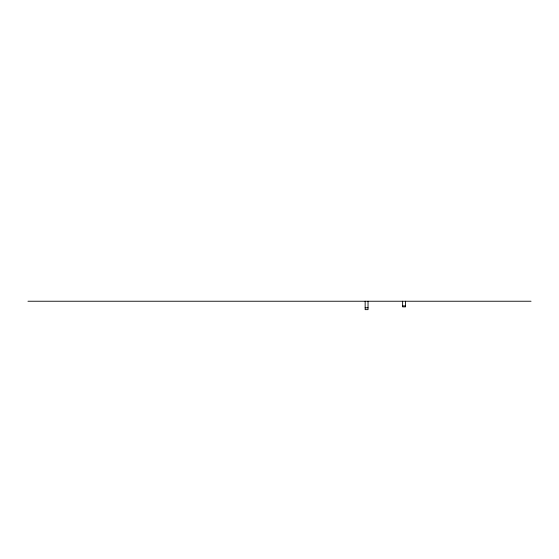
<?xml version="1.0" encoding="UTF-8"?>
<svg xmlns="http://www.w3.org/2000/svg" width="559" height="559" viewBox="0 0 559 559"><rect width="100%" height="100%" fill="white"/><g stroke="black" fill="none" stroke-linecap="round" stroke-linejoin="round"><path stroke-width="0.84" d="M27.95 301.238L531.05 301.238M402.62 305.892L405.499 305.892M365.153 307.778L368.032 307.778M405.499 301.238L405.499 306.877L402.62 306.877L402.62 301.238M368.032 301.238L368.032 309.644L365.153 309.644L365.153 301.238"/></g></svg>
